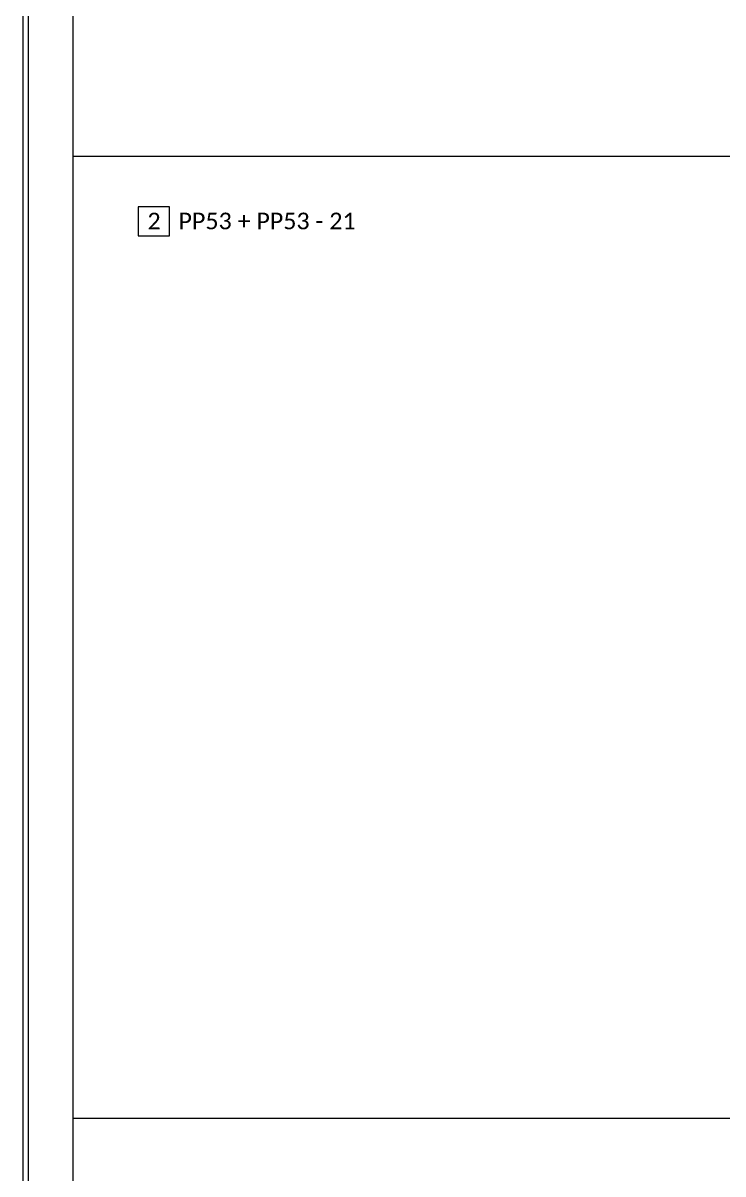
# Model space of a CAD drawing. Header units: millimetres. Extents: x 0 to 7790, y 0 to 17467.
# Drawn here: x 0 to 630, y 8095 to 9132 of the extents above; entities that cross this region are included whole.
import ezdxf

# ---------------------------------------------------------------- set-up
doc = ezdxf.new("R2010")
doc.units = ezdxf.units.MM
doc.layers.add('_MB_pomocnicze_niedrukowane', color=220, linetype='Continuous', lineweight=15, plot=False)
doc.layers.add('_MB_ramka_0.15', color=124, linetype='Continuous', lineweight=15)
doc.layers.add('_MB_tekst_0.25', color=40, linetype='Continuous', lineweight=25)
doc.styles.add('_MB_Calibri_Light_2.5', font='calibril.ttf', dxfattribs={"height": 2.5})

msp = doc.modelspace()

# ---------------------------------------------------------------- linework, layer by layer
at = {"layer": '_MB_pomocnicze_niedrukowane'}
msp.add_lwpolyline([(45, 10745), (7745, 10745), (7745, 45), (45, 45)], close=True, dxfattribs=at)
at = {"layer": '_MB_ramka_0.15'}
for points in [[(0, 10925), (7790, 10925), (7790, 0), (0, 0)], [(5, 10920), (7785, 10920), (7785, 5), (5, 5)], [(45, 10745), (2545, 10745), (2545, 8145), (45, 8145)], [(103.726, 8940.07), (131.726, 8940.07), (131.726, 8966.07), (103.726, 8966.07)]]:
    msp.add_lwpolyline(points, close=True, dxfattribs=at)
msp.add_lwpolyline([(45, 9011.67), (2545, 9011.67)], dxfattribs=at)

# ---------------------------------------------------------------- texts
at = {"layer": '_MB_tekst_0.25', "char_height": 15, "style": '_MB_Calibri_Light_2.5'}
for s, insert, width, attachment_point in [('{\\fCalibri Light|b0|i0|c238|p34;2}', (117.873, 8953.228), 19.52774, 5), ('PP53 + PP53 - 21', (139.913, 8953.228), 248.88706, 4)]:
    msp.add_mtext(s, dxfattribs=dict(at, insert=insert, width=width, attachment_point=attachment_point))

doc.saveas('drawing.dxf')
